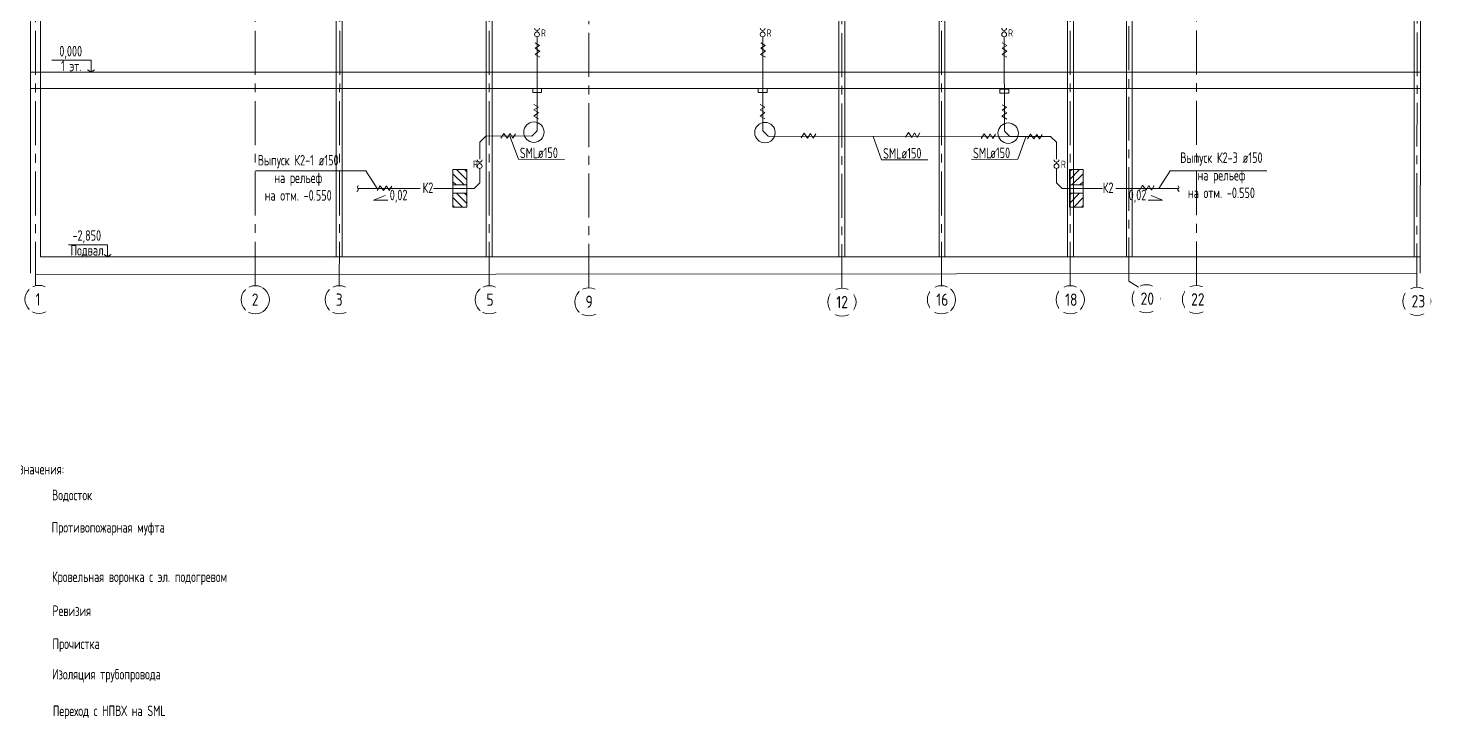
# Model space of a CAD drawing. Header units: millimetres. Extents: x -8689834 to 9419935, y -284943 to 166066.
# Drawn here: x -88731 to -48846, y -237602 to -217957 of the extents above; entities that cross this region are included whole.
import ezdxf

# ---------------------------------------------------------------- set-up
doc = ezdxf.new("R2010")
doc.units = ezdxf.units.MM
doc.header["$MEASUREMENT"] = 0
doc.linetypes.add('CENTER', pattern=[2, 1.25, -0.25, 0.25, -0.25])
doc.layers.get('0').update_dxf_attribs({"color": 250, "lineweight": 9})
for name, color, linetype in [('PDF _0', 7, 'Continuous'), ('PDF __ВК-Text VK', 7, 'Continuous'), ('PDF __ВК-В1-текст', 7, 'Continuous'), ('PDF __ВК-противопожарная муфта', 1, 'Continuous'), ('PDF __ВК-стены', 7, 'Continuous'), ('PDF __Пескоуловитель', 7, 'Continuous'), ('PDF _АР_Перегородки кирпич штрих', 1, 'Continuous'), ('АР_Кровля дорожки', 245, 'Continuous'), ('АР_Таблицы', 250, 'Continuous')]:
    doc.layers.add(name, color=color, linetype=linetype)
doc.layers.add('PDF __К2', color=7, linetype='Continuous', true_color=0xb800b8)
doc.layers.add('АР_Оси', color=195, linetype='Continuous', lineweight=9)
doc.layers.add('ВК_канализация', color=32, linetype='Continuous', lineweight=30)
doc.styles.add('ISOCPEUR', font='isocpeur.ttf', dxfattribs={"width": 0.7})
doc.styles.add('ГОСТ 2.304', font='isocpeur.ttf', dxfattribs={"width": 0.7})

msp = doc.modelspace()

# ---------------------------------------------------------------- linework, layer by layer
at = {"color": 1, "ltscale": 500}
for centre in [(-74349.4, -220917.7), (-67779.9, -220929.9), (-60864.9, -220946)]:
    msp.add_circle(centre, 290.3, dxfattribs=at)
at = {"layer": 'PDF _0', "lineweight": 13}
for points in [[(-76260.8, -221980.6), (-76260.8, -223050.5), (-76651.5, -223050.5), (-76651.5, -221980.6)], [(-59123.7, -221980.6), (-59123.7, -223050.5), (-58733, -223050.5), (-58733, -221980.6)]]:
    msp.add_lwpolyline(points, close=True, dxfattribs=at)
for points in [[(-76260.8, -222419.4), (-76651.5, -222419.4)], [(-59123.7, -222419.4), (-58733, -222419.4)], [(-76260.8, -222653.8), (-76651.5, -222653.8)], [(-59123.7, -222653.8), (-58733, -222653.8)]]:
    msp.add_lwpolyline(points, dxfattribs=at)
at = {"layer": 'PDF __ВК-Text VK', "lineweight": 13}
for points in [[(-78581, -222713.9), (-78905.6, -222846.2), (-78502.9, -222846.2)], [(-56803.5, -222713.9), (-56478.9, -222846.2), (-56881.6, -222846.2)]]:
    msp.add_lwpolyline(points, dxfattribs=at)
at = {"layer": 'PDF __ВК-В1-текст', "lineweight": 13}
for points in [[(-87038.5, -219146.6), (-86941.1, -219214.3), (-86941.1, -218872.5), (-88050.2, -218872.5)], [(-86941.1, -219214.3), (-86843.7, -219146.6)], [(-86565, -224395.7), (-86467.6, -224463.4), (-86467.6, -224121.6), (-87576.7, -224121.6)], [(-86467.6, -224463.4), (-86370.3, -224395.7)]]:
    msp.add_lwpolyline(points, dxfattribs=at)
at = {"layer": 'PDF __ВК-противопожарная муфта', "lineweight": 13}
for points in [[(-74384.4, -219679.9), (-74131.9, -219679.9), (-74131.9, -219788.1), (-74384.4, -219788.1)], [(-67969.7, -219679.9), (-67717.2, -219679.9), (-67717.2, -219788.1), (-67969.7, -219788.1)], [(-60850.3, -219696.8), (-61102.8, -219697.1), (-61102.7, -219805.3), (-60850.2, -219805)]]:
    msp.add_lwpolyline(points, close=True, dxfattribs=at)
at = {"layer": 'PDF __ВК-стены', "color": 18, "lineweight": 13, "true_color": 0x000000}
for points in [[(-88664.7, -194794.9), (-88664.7, -224929)], [(-49100.4, -194795.1), (-49151.7, -224929)], [(-88376.8, -195260.6), (-88376.8, -224463.4)], [(-49321, -195260.6), (-49321, -224463.4)], [(-79972.7, -197764.9), (-79972.7, -224463.4)], [(-79803.4, -197764.9), (-79803.4, -224463.4)], [(-75707.7, -197764.9), (-75707.7, -224463.4)], [(-75538.4, -197764.9), (-75538.4, -224463.4)], [(-65681.1, -197763.1), (-65681.1, -224461.6)], [(-65511.8, -197763.1), (-65511.8, -224461.6)], [(-62831.9, -197764.8), (-62831.9, -224463.4)], [(-62662.5, -197764.8), (-62662.5, -224463.4)], [(-59174.9, -197764.8), (-59174.9, -224463.4)], [(-59005.6, -197764.8), (-59005.6, -224463.4)], [(-57506.1, -197764.8), (-57506.1, -224463.4)], [(-57336.7, -197764.8), (-57336.7, -224463.4)], [(-88664.7, -219214.3), (-49141.9, -219214.3)], [(-88664.7, -219679.9), (-49142.7, -219679.9)], [(-88664.7, -219679.9), (-49142.7, -219679.9)], [(-88376.8, -224463.4), (-49150.9, -224463.4)], [(-88520.7, -224967.6), (-49246, -224939.9)]]:
    msp.add_lwpolyline(points, dxfattribs=at)
at = {"layer": 'PDF __К2', "lineweight": 13}
for points in [[(-74257.5, -218032), (-74257.5, -218074.1)], [(-74257.5, -218032), (-74257.5, -218074.1)], [(-74257.5, -218032), (-74257.5, -218074.1)], [(-67842.8, -218032), (-67842.8, -218074.1)], [(-67842.8, -218032), (-67842.8, -218074.1)], [(-67842.8, -218032), (-67842.8, -218074.1)], [(-60977.8, -218032), (-60977.8, -218074.1)], [(-60977.8, -218032), (-60977.8, -218074.1)], [(-60977.8, -218032), (-60977.8, -218074.1)], [(-74256.3, -218206.2), (-74259.6, -220875.4)], [(-67841.5, -218206.2), (-67844.9, -220875.4)], [(-60980.4, -218206.3), (-60973.5, -220892.4)], [(-75707.7, -221024.8), (-74411.4, -221027.2), (-74259.6, -220875.4)], [(-60821.6, -221044), (-67692.2, -221026.3), (-67844.9, -220875.4)], [(-59661.1, -221040.4), (-60821.6, -221044), (-60973.5, -220892.4)], [(-75707.7, -221024.8), (-75888.1, -221205.2)], [(-75888.1, -221205.2), (-75888.1, -221686)], [(-59661.1, -221040.4), (-59496.4, -221205.2)], [(-59496.4, -221205.2), (-59496.4, -221686)], [(-75888.1, -221776.2), (-75888.1, -221818.3)], [(-75888.1, -221956.5), (-75888.1, -222353.3)], [(-59496.4, -221776.2), (-59496.4, -221818.3)], [(-59496.4, -221956.5), (-59496.4, -222353.3)], [(-77583.2, -222515.6), (-79356.4, -222515.6)], [(-76050.4, -222515.6), (-77204.5, -222515.6)], [(-75888.1, -222353.3), (-76050.4, -222515.6)], [(-59496.4, -222353.3), (-59334.1, -222515.6)], [(-59334.1, -222515.6), (-58180, -222515.6)], [(-57801.3, -222515.6), (-56028, -222515.6)]]:
    msp.add_lwpolyline(points, dxfattribs=at)
for centre in [(-74260.5, -218137.2), (-67845.8, -218137.2), (-60980.8, -218137.2), (-75891.1, -221881.4), (-59493.4, -221881.4)]:
    msp.add_circle(centre, 69.1, dxfattribs=at)
for centre, start, end in [((-74260.5, -217956.8), 180.00003, 359.99997), ((-67845.8, -217956.8), 180.00003, 359.99997), ((-60980.8, -217956.8), 180.00003, 359.99997), ((-75891.1, -221701.1), 179.98351, 359.98351), ((-59493.4, -221701.1), 180.01649, 0.01649)]:
    msp.add_arc(centre, 69.1, start, end, dxfattribs=at)
at = {"layer": 'PDF __Пескоуловитель', "lineweight": 13}
for points in [[(-79338.4, -222443.4), (-79362.5, -222455.4), (-79374.5, -222473.5), (-79368.5, -222491.5), (-79356.4, -222515.6), (-79344.4, -222539.6), (-79344.4, -222563.6), (-79356.4, -222581.7), (-79380.5, -222599.7)], [(-56046.1, -222443.4), (-56022, -222455.4), (-56010, -222473.5), (-56016, -222491.5), (-56028, -222515.6), (-56040, -222539.6), (-56040, -222563.6), (-56028, -222581.7), (-56004, -222599.7)]]:
    msp.add_lwpolyline(points, dxfattribs=at)
at = {"layer": 'PDF _АР_Перегородки кирпич штрих', "color": 7, "lineweight": 13}
for points in [[(-76651.5, -222100.8), (-76332.9, -222419.4)], [(-76549.3, -221980.6), (-76260.8, -222269.1)], [(-76326.9, -221980.6), (-76260.8, -222040.7)], [(-59057.6, -221980.6), (-59123.7, -222040.7)], [(-58835.2, -221980.6), (-59123.7, -222269.1)], [(-58733, -222100.8), (-59051.6, -222419.4)], [(-76651.5, -222329.2), (-76555.3, -222419.4)], [(-58733, -222329.2), (-58829.2, -222419.4)], [(-76651.5, -222774), (-76381, -223050.5)], [(-76549.3, -222653.8), (-76260.8, -222942.3)], [(-76320.9, -222653.8), (-76260.8, -222713.9)], [(-59063.6, -222653.8), (-59123.7, -222713.9)], [(-58835.2, -222653.8), (-59123.7, -222942.3)], [(-58733, -222774), (-59003.5, -223050.5)], [(-76651.5, -223002.4), (-76603.4, -223050.5)], [(-58733, -223002.4), (-58781.1, -223050.5)]]:
    msp.add_lwpolyline(points, dxfattribs=at)
at = {"layer": 'АР_Кровля дорожки', "color": 7, "lineweight": 13, "ltscale": 500}
for points in [[(-74183.9, -218789.1), (-74318.3, -218710.7), (-74183.4, -218610.9), (-74315.4, -218533), (-74187.4, -218452.5), (-74316.3, -218380.4)], [(-67769.2, -218789.1), (-67903.6, -218710.7), (-67768.7, -218610.9), (-67900.7, -218533), (-67772.6, -218452.5), (-67901.6, -218380.4)], [(-60904.2, -218789.1), (-61038.6, -218710.7), (-60903.7, -218610.9), (-61035.7, -218533), (-60907.7, -218452.5), (-61036.6, -218380.4)], [(-74215.4, -220539.3), (-74349.9, -220460.9), (-74214.9, -220361.1), (-74346.9, -220283.2), (-74218.9, -220202.7), (-74347.8, -220130.6)], [(-67781.5, -220539.3), (-67915.9, -220460.9), (-67780.9, -220361.1), (-67912.9, -220283.2), (-67784.9, -220202.7), (-67913.8, -220130.6)], [(-60907.4, -220545), (-61041.9, -220466.6), (-60906.9, -220366.8), (-61038.9, -220288.9), (-60910.9, -220208.4), (-61039.8, -220136.3)], [(-75287.3, -221084.3), (-75205.6, -220951.8), (-75109.2, -221089.2), (-75028, -220959.2), (-74950.7, -221089.2), (-74875.4, -220962.2)], [(-66746.9, -221082.1), (-66665.1, -220949.6), (-66568.7, -221087), (-66487.5, -220957), (-66410.3, -221087), (-66334.9, -220960)], [(-63785.3, -221061.6), (-63703.5, -220929.2), (-63607.1, -221066.6), (-63525.9, -220936.6), (-63448.7, -221066.6), (-63373.3, -220939.5)], [(-73476.9, -221691.4), (-74791.7, -221689.6), (-75029.8, -221027)], [(-63149.8, -221703.8), (-64464.7, -221702), (-64702.8, -221039.4)], [(-61907.6, -221691.4), (-60592.7, -221689.6), (-60354.6, -221027)], [(-61634.2, -221092.9), (-61552.4, -220960.4), (-61456.1, -221097.8), (-61374.9, -220967.8), (-61297.6, -221097.8), (-61222.3, -220970.8)], [(-60312, -221105.6), (-60230.2, -220973.2), (-60133.8, -221110.6), (-60052.6, -220980.6), (-59975.3, -221110.6), (-59900, -220983.5)], [(-78801.1, -222572.9), (-78719.4, -222440.4), (-78623, -222577.9), (-78541.8, -222447.9), (-78464.5, -222577.9), (-78389.2, -222450.8)], [(-57124.1, -222560.4), (-57042.3, -222427.9), (-56946, -222565.3), (-56864.8, -222435.3), (-56787.5, -222565.3), (-56712.2, -222438.3)]]:
    msp.add_lwpolyline(points, dxfattribs=at)
at = {"layer": 'АР_Оси', "color": 18, "linetype": 'CENTER', "lineweight": 13, "ltscale": 1000, "true_color": 0x000000}
for p, q in [((-72787.5, -225343.1), (-72787.5, -194175.6)), ((-65592.1, -225350.5), (-65592.1, -194353.4))]:
    msp.add_line(p, q, dxfattribs=at)
at = {"layer": 'АР_Оси', "color": 18, "lineweight": 13, "ltscale": 0.5, "true_color": 0x000000}
for centre in [(-88417.9, -225673.6), (-82270.7, -225682.6), (-79883.8, -225682.6), (-75618.8, -225682.6), (-72787.5, -225743.1), (-62763, -225682.6), (-59100.3, -225682.6), (-56939.6, -225653.9), (-55513.4, -225675.1), (-49246.4, -225728.6), (-65592.1, -225750.5)]:
    msp.add_circle(centre, 400, dxfattribs=at)
at = {"layer": 'ВК_канализация', "color": 18, "lineweight": 13, "ltscale": 500, "true_color": 0x000000}
for points in [[(-82260.7, -222017.8), (-79124, -222017.8), (-78806.1, -222516.6)], [(-53509, -222017.8), (-56260.5, -222017.8), (-56578.3, -222516.6)]]:
    msp.add_lwpolyline(points, dxfattribs=at)

# ---------------------------------------------------------------- texts
at = {"layer": 'АР_Таблицы', "lineweight": 13, "ltscale": 100, "char_height": 300, "width": 9470.463, "attachment_point": 4, "style": 'ISOCPEUR'}
for s, insert in [('\\pxi-1,l1,t1,5;0,000', (-87842.1, -218648)), ('\\pxi-1,l1,t1,5;1 эт.', (-87794.4, -219034.9)), ('\\pxi-1,l1,t1,5;-2,850', (-87468.1, -223890.2)), ('\\pxi-1,l1,t1,5;Подвал', (-87523.6, -224300))]:
    msp.add_mtext(s, dxfattribs=dict(at, insert=insert))
at = {"layer": 'ВК_канализация', "color": 18, "lineweight": 13, "ltscale": 100, "true_color": 0x000000, "style": 'ISOCPEUR'}
for s, insert, char_height, width, attachment_point in [('R', (-74146.8, -218097), 205.4, 5730.034, 4), ('R', (-67732.1, -218097), 205.4, 5730.034, 4), ('R', (-60867.1, -218097), 205.4, 5730.034, 4), ('SML', (-74749, -221508.8), 300, 5891.51, 4), ('\\pxi-1,l1,t1,5;ø150', (-74237.5, -221502.2), 300, 7500, 4), ('\\pxi-1,l1,t1,5;ø150', (-60810.1, -221503.4), 300, 7500, 6), ('\\pxqc;Выпуск К2-1 ø150\\Pна рельеф \\P\\pi-1,l1,t1,5;на отм. -0.550', (-82260.7, -222214.7), 300, 2419.803, 4), ('R', (-76081.8, -221828.5), 205.4, 5730.034, 4), ('SML', (-64422, -221521.3), 300, 5891.51, 4), ('\\pxi-1,l1,t1,5;ø150', (-63902, -221515.8), 300, 7500, 4), ('SML', (-61864.9, -221510.6), 300, 5891.51, 4), ('R', (-59367.2, -221831.7), 205.4, 5730.034, 4), ('\\pxqc;Выпуск К2-3 ø150\\Pна рельеф\\P\\pi-1,l1,t1,5;на отм. -0.550', (-53592.6, -222142.2), 300, 2419.803, 6), ('0,02', (-78446.6, -222738.3), 300, 5891.51, 4), ('К2', (-77513.1, -222497.1), 300, 5891.51, 4), ('К2', (-57871.4, -222497.1), 300, 5891.51, 6), ('0,02', (-56937.9, -222738.3), 300, 5891.51, 6), ('Условные обозначения:', (-90694.3, -230498.4), 300, 5891.51, 4), ('Водосток', (-88048.5, -231258.3), 300, 5891.51, 4), ('Противопожарная муфта', (-88060.9, -232193.9), 300, 5891.51, 4), ('Кровельная воронка с эл. подогревом', (-88051, -233599.1), 300, 5891.51, 4), ('Ревизия', (-88037.5, -234525.8), 300, 5891.51, 4), ('Прочистка', (-88036, -235504), 300, 5891.51, 4), ('Изоляция трубопровода', (-88048.5, -236370.5), 300, 5891.51, 4), ('Переход с НПВХ на SML', (-88025.9, -237411.4), 300, 8368.311, 4)]:
    msp.add_mtext(s, dxfattribs=dict(at, insert=insert, char_height=char_height, width=width, attachment_point=attachment_point))

# ---------------------------------------------------------------- next in the draw order: texts
at = {"layer": 'АР_Оси', "color": 18, "lineweight": 13, "true_color": 0x000000, "char_height": 350, "attachment_point": 1, "line_spacing_factor": 1.149209, "style": 'ГОСТ 2.304', "bg_fill": 2}
for s, insert in [('{\\W0.8;1}', (-88517.7, -225495.8)), ('{\\W0.8;3}', (-79983.6, -225504.9)), ('{\\W0.8;5}', (-75699.2, -225504.9)), ('{\\W0.8;9}', (-72882.1, -225565.4))]:
    msp.add_mtext(s, dxfattribs=dict(at, insert=insert))
for s, insert, width in [('{\\W0.8;2}', (-82370.5, -225504.9), 114.629), ('{\\W0.8;16}', (-62909.6, -225504.8), 224.236), ('{\\W0.8;18}', (-59247.8, -225504.8), 258.628), ('{\\W0.8;20}', (-57100.8, -225476.2), 392.561), ('{\\W0.8;22}', (-55664.8, -225497.3), 520.89), ('{\\W0.8;12}', (-65751.6, -225572.7), 318.218), ('{\\W0.8;23}', (-49397.8, -225550.8), 370.762)]:
    msp.add_mtext(s, dxfattribs=dict(at, insert=insert, width=width))

# ---------------------------------------------------------------- next in the draw order: linework, layer by layer
at = {"layer": 'АР_Оси', "color": 18, "linetype": 'CENTER', "lineweight": 13, "ltscale": 1000, "true_color": 0x000000}
for p, q in [((-88520.7, -225287), (-88520.7, -194606.5)), ((-82270.8, -225282.6), (-82294.8, -194431.6)), ((-79883.5, -225282.6), (-79818.4, -194365.5)), ((-75618.8, -225282.6), (-75616.6, -194353.2)), ((-62763, -225282.6), (-62763, -194396)), ((-59100.3, -225282.6), (-59108.9, -194414)), ((-57431.5, -225157.9), (-57436.8, -194423.7)), ((-55513.4, -225275.1), (-55513.4, -194303.9)), ((-49246.3, -225328.6), (-49222.2, -194307.9))]:
    msp.add_line(p, q, dxfattribs=at)
at = {"layer": 'ВК_канализация', "color": 18, "lineweight": 13, "ltscale": 500, "true_color": 0x000000}
msp.add_lwpolyline([(-57162.4, -225321.8), (-57431.5, -225157.9)], dxfattribs=at)

doc.saveas('drawing.dxf')
